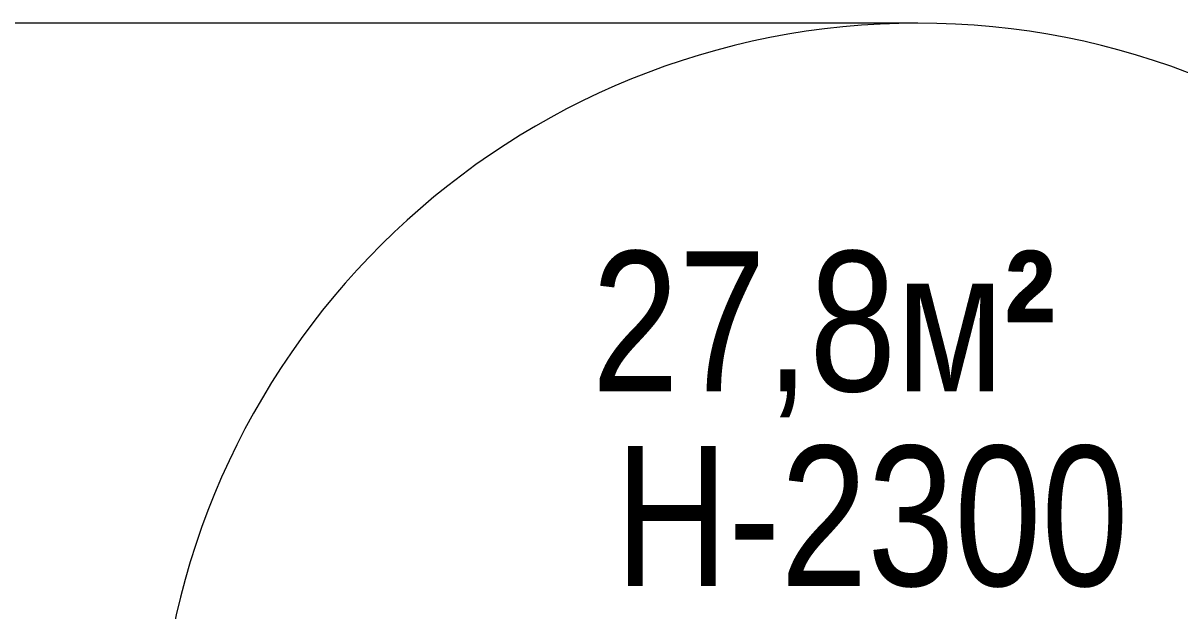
# Model space of a CAD drawing. Header units: millimetres. Extents: x -4197 to 3701, y -3900 to 3375.
# Drawn here: x -1719 to 760, y 2116 to 3375 of the extents above; entities that cross this region are included whole.
import ezdxf

# ---------------------------------------------------------------- set-up
doc = ezdxf.new("R2010")
doc.units = ezdxf.units.MM
for name, color, linetype in [('DIKOM_ЗОНА', 80, 'Continuous'), ('DIKOM_РАЗМЕР_ЗОНА', 7, 'Continuous'), ('DIKOM_РАЗМЕР_ОБЪЕКТА', 7, 'Continuous')]:
    doc.layers.add(name, color=color, linetype=linetype)
doc.styles.add('style1', font='arialbd.ttf', dxfattribs={"width": 0.8})
doc.dimstyles.new('1-50', dxfattribs={"dimtxt": 300, "dimasz": 200, "dimexe": 100, "dimexo": 0, "dimgap": 100, "dimtad": 1, "dimtxsty": 'style1', "dimcen": 200, "dimclrd": 7, "dimclre": 7, "dimclrt": 7, "dimadec": 1, "dimazin": 2, "dimtfac": 1, "dimtmove": 0, "dimatfit": 2, "dimfxl": 0, "dimlwd": 25, "dimlwe": 18, "dimarcsym": 0})

# ---------------------------------------------------------------- blocks, each defined once
blk = doc.blocks.new('*D3')
at = {"layer": 'Defpoints', "color": 0, "transparency": 16777216}
for p in [(-3721.9, 3375.4), (198.7, 3375.4), (198.7, -3083.6)]:
    blk.add_point(p, dxfattribs=at)
at = {"layer": 'DIKOM_РАЗМЕР_ЗОНА', "color": 7, "lineweight": 18, "transparency": 16777216}
for p, q in [((198.7, 3375.4), (-3821.9, 3375.4)), ((198.7, -3083.6), (-3821.9, -3083.6))]:
    blk.add_line(p, q, dxfattribs=at)
at = {"layer": 'DIKOM_РАЗМЕР_ЗОНА', "color": 7, "lineweight": 25, "transparency": 16777216}
blk.add_line((-3721.9, -2883.6), (-3721.9, 3175.4), dxfattribs=at)
at = {"layer": 'DIKOM_РАЗМЕР_ЗОНА', "color": 7, "transparency": 16777216}
for points in [[(-3755.3, 3175.4), (-3688.6, 3175.4), (-3721.9, 3375.4)], [(-3755.3, -2883.6), (-3688.6, -2883.6), (-3721.9, -3083.6)]]:
    blk.add_solid(points, dxfattribs=at)
at = {"layer": 'DIKOM_РАЗМЕР_ЗОНА', "color": 7, "transparency": 16777216, "insert": (-4000.6, 193.2), "char_height": 300, "attachment_point": 5, "rotation": 90, "style": 'style1'}
blk.add_mtext('{\\fArial|b0|i0|c204|p34;\\H1.16667x;6460}', dxfattribs=at)

msp = doc.modelspace()

# ---------------------------------------------------------------- linework, layer by layer
at = {"layer": 'DIKOM_ЗОНА', "color": 3, "lineweight": 15}
msp.add_arc((198.719, 1745.885), 1629.5, 2.960949, 177.039051, dxfattribs=at)

# ---------------------------------------------------------------- texts
at = {"layer": 'DIKOM_РАЗМЕР_ОБЪЕКТА', "char_height": 300, "width": 2043.0649, "attachment_point": 1, "style": 'style1'}
for s, insert in [('{\\fArial|b0|i0|c204|p34;27,8м}²', (-500.064, 2886.509)), ('{\\fArial|b0|i0|c204|p34;H-2300}', (-449.579, 2469.201))]:
    msp.add_mtext(s, dxfattribs=dict(at, insert=insert))

# ---------------------------------------------------------------- dimensions: what is measured, and where the dimension line sits
at = {"layer": 'DIKOM_РАЗМЕР_ЗОНА'}
dim = msp.add_linear_dim(base=(-3721.931, 3375.385), p1=(198.719, -3083.615), p2=(198.719, 3375.385), angle=270, text='{\\fArial|b0|i0|c204|p34;\\H1.16667x;6460}', dimstyle='1-50', dxfattribs=at)
dim.commit()
dim.dimension.update_dxf_attribs({"geometry": '*D3', "text_midpoint": (-3721.931, 193.171), "dimtype": 160})

doc.saveas('drawing.dxf')
